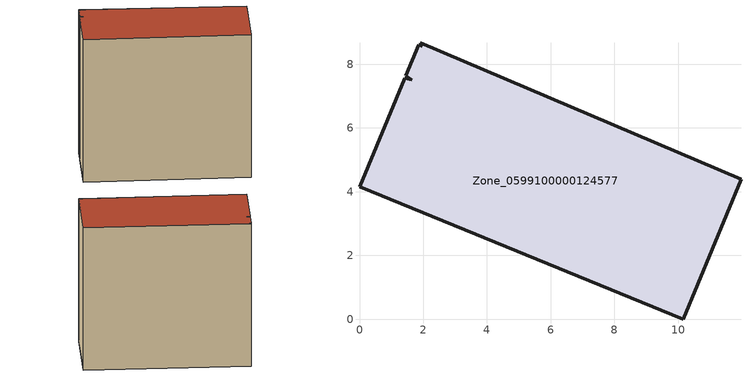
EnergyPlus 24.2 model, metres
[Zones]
Zone_0599100000124577
 floor ground (C_G): 1.85,8.61 1.97,8.57 1.91,8.67 11.97,4.39 10.16,0 0,4.15 1.42,7.57 1.64,7.51 1.45,7.64 z0
 wall outside (C_F): 0,4.15 10.16,0 11.97,4.39 1.91,8.67 1.97,8.57 1.85,8.61 1.45,7.64 1.64,7.51 1.42,7.57 0,4.15 z0:10.1
 roof outside (C_R): 1.97,8.57 1.85,8.61 1.45,7.64 1.64,7.51 1.42,7.57 0,4.15 10.16,0 11.97,4.39 1.91,8.67 z10.1
[BUILDING]
Pand.0599100000124577: North Axis=0; Terrain=City; Loads Convergence Tolerance Value=0.04; Temperature Convergence Tolerance Value=0.4; Solar Distribution=FullExterior; Maximum Number of Warmup Days=25; Minimum Number of Warmup Days=1
[Site:Location]
Rotterdam.The.Hague.AP_ZH_NLD Design_Conditions: Latitude=51.96; Longitude=4.45; Time Zone=1; Elevation=-4.5
[SITE:GROUNDTEMPERATURE:BUILDINGSURFACE]
18, 18, 18, 18, 18, 18, 18, 18, 18, 18, 18, 18
[MATERIAL] Thermal Absorptance=0.9; Solar Absorptance=0.7; Visible Absorptance=0.7
Name | Roughness | Thickness | Conductivity | Density | Specific Heat
G.TI.1946 | MediumSmooth | 0.15 | 1 | 540 | 1210
F.TI.1946 | Rough | 0.3 | 0.857143 | 1920 | 840
R.TI.1946 | MediumRough | 0.2 | 0.1 | 1500 | 1000
[CONSTRUCTION]
C_G: G.TI.1946
C_F: F.TI.1946
C_R: R.TI.1946
[ZONE]
Zone_0599100000124577: Type=1; Multiplier=1; Ceiling Height=Autocalculate; Volume=Autocalculate; Floor Area=autocalculate; Part of Total Floor Area=Yes
[ZONEINFILTRATION:DESIGNFLOWRATE]
Infil_Zone_0599100000124577: Zone or ZoneList or Space or SpaceList=Zone_0599100000124577; Schedule=AlwaysOn; Design Flow Rate Calculation Method=Flow/Area; Flow Rate per Floor Area=0.003; Constant Term Coefficient=1; Temperature Term Coefficient=0; Velocity Term Coefficient=0; Velocity Squared Term Coefficient=0
[HVACTEMPLATE:ZONE:IDEALLOADSAIRSYSTEM]
Zone_0599100000124577: Maximum Heating Supply Air Temperature=50; Minimum Cooling Supply Air Temperature=13; Maximum Heating Supply Air Humidity Ratio=0.0156; Minimum Cooling Supply Air Humidity Ratio=0.0077; Heating Limit=NoLimit; Cooling Limit=NoLimit; Dehumidification Control Type=ConstantSensibleHeatRatio; Cooling Sensible Heat Ratio=0.7; Dehumidification Setpoint=60; Humidification Control Type=None; Humidification Setpoint=30; Outdoor Air Method=None; Outdoor Air Flow Rate per Person=0.00944; Outdoor Air Flow Rate per Zone Floor Area=0; Outdoor Air Flow Rate per Zone=0; Demand Controlled Ventilation Type=None; Outdoor Air Economizer Type=NoEconomizer; Heat Recovery Type=None; Sensible Heat Recovery Effectiveness=0.7; Latent Heat Recovery Effectiveness=0.65
[ZONECONTROL:THERMOSTAT]
ThermostatControl_Zone_0599100000124577: Zone or ZoneList=Zone_0599100000124577; Control Type Schedule=DualSetpointControlType; Control 1=Thermostat_Zone_0599100000124577; Temperature Difference Between Cutout And Setpoint=0
[THERMOSTATSETPOINT:DUALSETPOINT]
Thermostat_Zone_0599100000124577: Heating Setpoint Temperature Schedule=HeatingSetpoint_Zone_0599100000124577; Cooling Setpoint Temperature Schedule=CoolingSetpoint_Zone_0599100000124577
[SCHEDULE:COMPACT]
HeatingSetpoint_Zone_0599100000124577: Through: 12/31, For: AllDays, Until: 24:00, 21
CoolingSetpoint_Zone_0599100000124577: Through: 12/31, For: AllDays, Until: 24:00, 24
DualSetpointControlType: Through: 12/31, For: AllDays, Until: 24:00, 4
AlwaysOn: Through: 12/31, For: AllDays, Until: 24:00, 1
